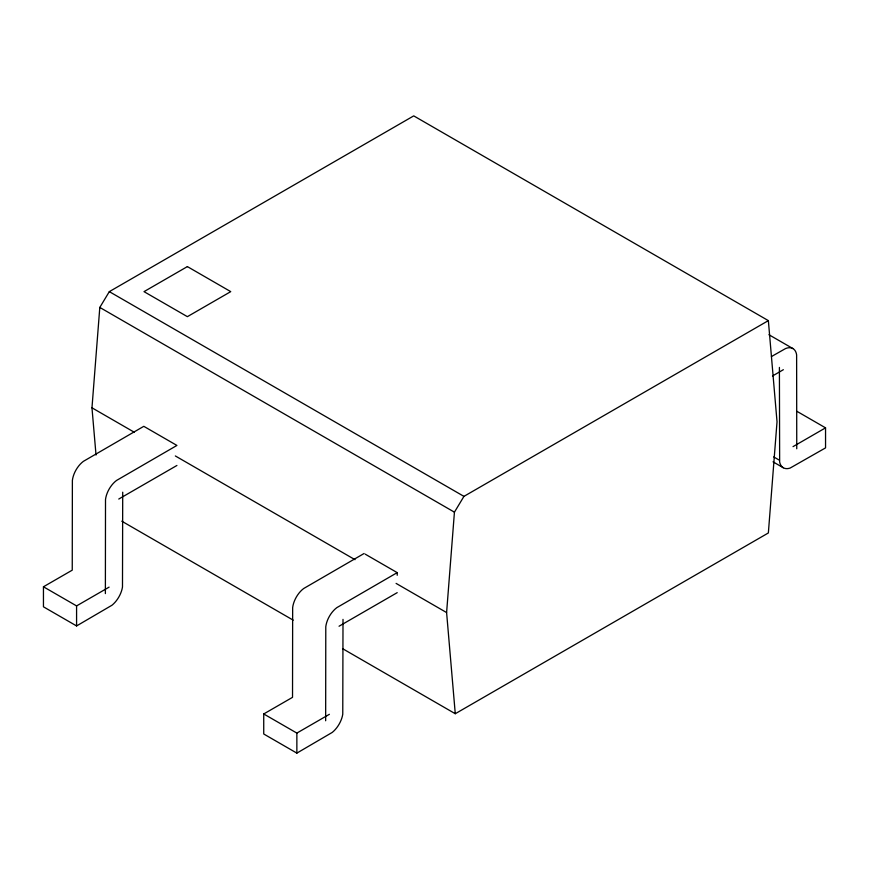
<?xml version="1.0" encoding="UTF-8"?>
<svg xmlns="http://www.w3.org/2000/svg" width="869" height="869" viewBox="0 0 869 869"><rect width="100%" height="100%" fill="white"/><g stroke="black" fill="none" stroke-linecap="round" stroke-linejoin="round"><path stroke-width="1.3" d="M96.025 455.019L91.973 407.811L99.805 307.43L109.32 291.636L413.731 115.881L768.359 320.628L777.027 421.78L768.359 532.958L455.269 713.721L342.538 648.632M455.269 713.721L446.601 612.558L454.433 512.178L463.948 496.373L768.359 320.628M118.76 499.045L176.918 465.469M122.714 492.202L122.486 587.02A18.977 10.96 -60 0 1 111.971 605.237L76.581 625.941L43.45 606.812L43.45 586.781L72.246 570.162L72.377 480.405A18.586 10.732 -60 0 1 83.381 461.352L143.798 426.321L176.918 445.439L116.511 480.47A18.586 10.732 -60 0 0 105.507 499.534L105.377 593.592M43.45 586.781L76.581 605.91L109.103 587.129M364.078 553.499L303.661 588.53A18.586 10.732 -60 0 0 292.657 607.583L292.527 697.34L263.731 713.96L263.731 733.99L296.861 753.119L332.251 732.415A18.977 10.96 -60 0 0 342.766 714.199L343.005 619.38M397.209 575.289L397.209 572.628L336.792 607.659A18.586 10.732 -60 0 0 325.788 626.712L325.658 720.77M771.422 356.572L785.619 348.523A18.586 10.732 -60 0 1 796.623 354.878L796.754 448.784M339.051 626.234L397.209 592.647M772.487 375.984L783.36 369.705M263.731 713.96L296.861 733.088L329.384 714.307M793.028 446.633L825.55 427.852L825.55 447.883L790.16 468.043A18.977 10.96 -60 0 1 779.645 461.971L779.406 367.424M768.935 334.728L792.93 348.578M796.992 411.363L825.55 427.852M773.703 456.898L779.406 460.201M773.03 461.83L783.317 467.761M109.32 291.636L463.948 496.373M99.805 307.43L454.433 512.178M365.219 554.161L397.209 572.628M91.973 407.811L134.25 432.219M175.342 455.953L355.008 559.679M396.101 583.403L446.601 612.558M121.779 521.183L293.222 620.162M296.861 733.088L296.861 753.119M76.581 605.91L76.581 625.941M187.378 266.598L144.004 291.636L187.378 316.664L230.741 291.636L187.378 266.598"/></g></svg>
